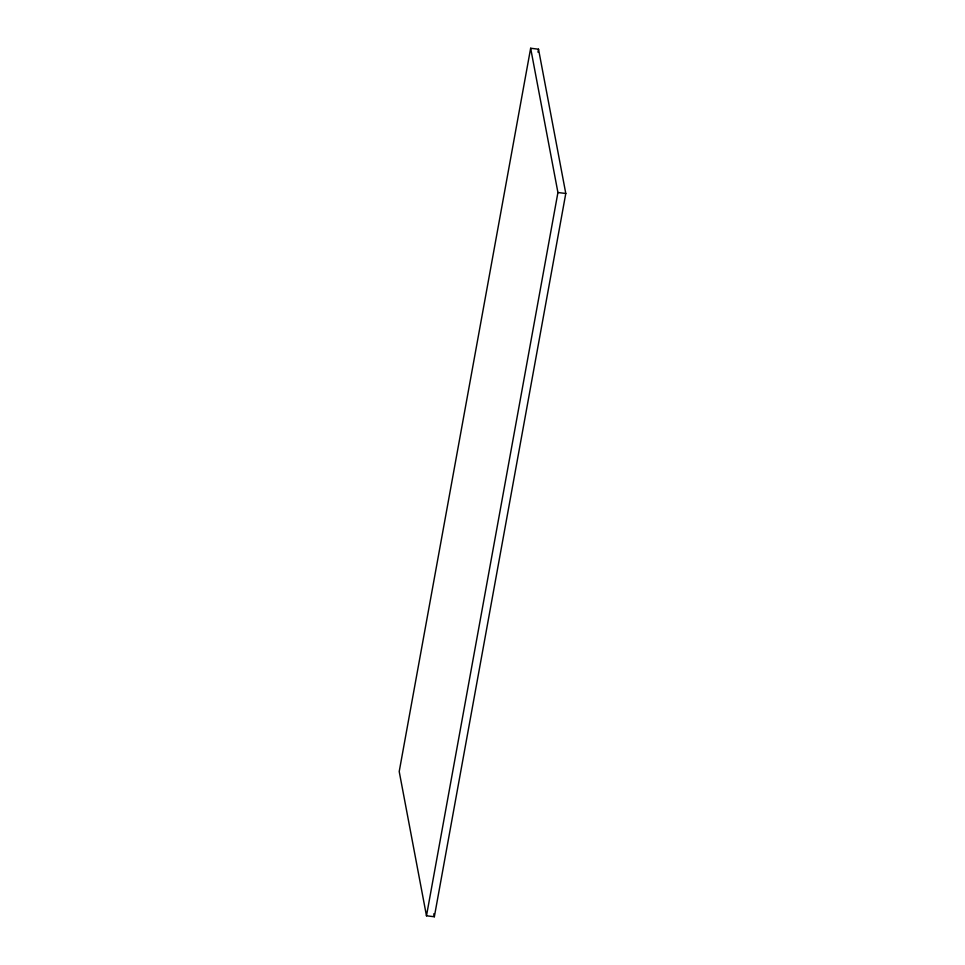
<?xml version="1.0" encoding="UTF-8"?>
<svg xmlns="http://www.w3.org/2000/svg" width="965" height="965" viewBox="0 0 965 965"><rect width="100%" height="100%" fill="white"/><g stroke="black" fill="none" stroke-linecap="round" stroke-linejoin="round"><path stroke-width="1.45" d="M530.654 48.25L399.208 771.53L426.482 915.797L434.346 916.75L565.792 193.47L538.518 49.203L530.654 48.25L557.927 192.53L426.482 915.797M537.975 52.17L538.518 49.203M557.927 192.53L565.792 193.47M433.792 913.807L434.346 916.75"/></g></svg>
